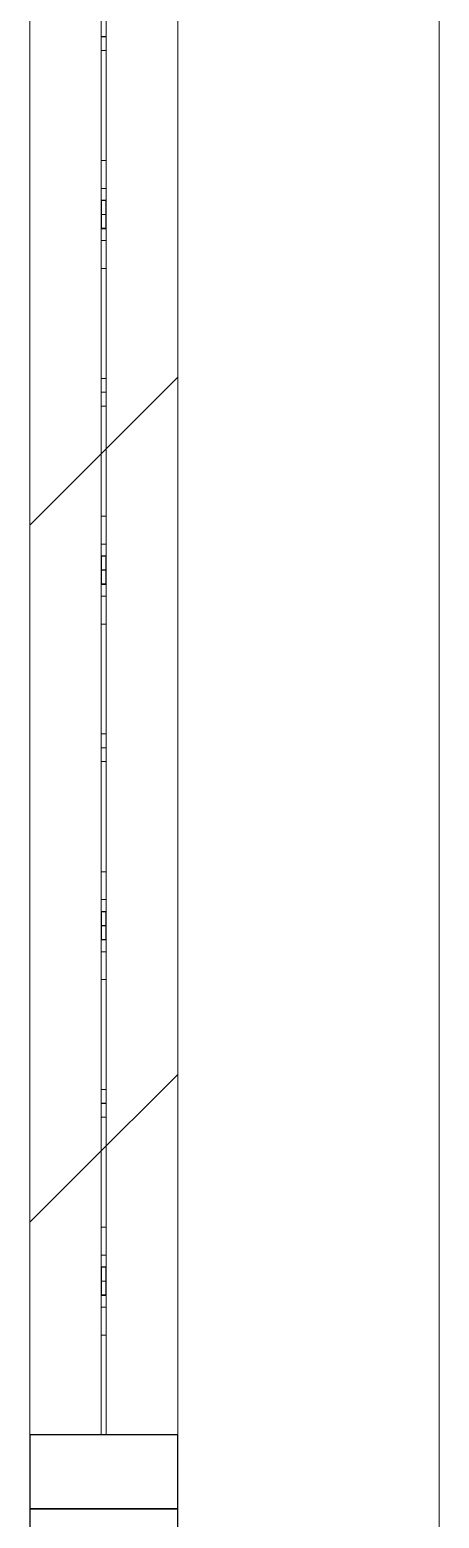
# Model space of a CAD drawing. Header units: millimetres. Extents: x -4948 to 42228, y -4856 to 69378.
# Drawn here: x -1136 to -970, y 21088 to 21692 of the extents above; entities that cross this region are included whole.
import ezdxf

# ---------------------------------------------------------------- set-up
doc = ezdxf.new("R2010")
doc.units = ezdxf.units.MM
doc.layers.add('A-FLOR', color=192, linetype='Continuous', lineweight=13)
doc.layers.add('A-GLAZ-CWMG', color=51, linetype='Continuous', lineweight=9)
pattern_1 = [(45, (0, 0), (-141.4214, 141.4214), [])]

# ---------------------------------------------------------------- blocks, each defined once
blk = doc.blocks.new('27ELB-RD-AR-0000-BIM_rvt-1-1 этаж отм_ _0_000 лотки')
at = {"layer": 'A-GLAZ-CWMG'}
h = blk.add_hatch(dxfattribs=at)
h.set_pattern_fill('FP_4', color=252, style=0, pattern_type=2)
h.set_pattern_definition(pattern_1)
h.paths.add_polyline_path([(-1076.26, 21519.1), (-1076.26, 21570.87), (-1136.26, 21570.87), (-1136.26, 21519.1), (-1084.48, 21519.1)], flags=0)
h = blk.add_hatch(dxfattribs=at)
h.set_pattern_fill('FP_3', color=252, style=0, pattern_type=2)
h.set_pattern_definition(pattern_1)
h.paths.add_polyline_path([(-1076.26, 21426.65), (-1076.26, 21519.1), (-1136.26, 21519.1), (-1136.26, 21426.65), (-1084.48, 21426.65)], flags=0)
h = blk.add_hatch(dxfattribs=at)
h.set_pattern_fill('FP_4', color=252, style=0, pattern_type=2)
h.set_pattern_definition(pattern_1)
h.paths.add_polyline_path([(-1076.26, 21230.66), (-1076.26, 21282.42), (-1136.26, 21282.42), (-1136.26, 21230.66), (-1084.48, 21230.66)], flags=0)
h = blk.add_hatch(dxfattribs=at)
h.set_pattern_fill('FP_4', color=252, style=0, pattern_type=2)
h.set_pattern_definition(pattern_1)
h.paths.add_polyline_path([(-1076.26, 21138.2), (-1076.26, 21230.66), (-1136.26, 21230.66), (-1136.26, 21138.2), (-1084.48, 21138.2)], flags=0)
at = {"layer": 'A-FLOR', "color": 252, "lineweight": 9}
blk.add_line((-970.26, 18605.6), (-970.26, 24778.6), dxfattribs=at)
at = {"layer": 'A-GLAZ-CWMG', "color": 252}
for p, q in [((-1107.26, 21692.03), (-1107.26, 21764.15)), ((-1107.26, 21692.03), (-1107.26, 21764.15)), ((-1107.26, 21692.03), (-1107.26, 21764.15)), ((-1107.26, 21692.03), (-1107.26, 21764.15)), ((-1107.26, 21692.03), (-1107.26, 21764.15)), ((-1105.26, 21764.15), (-1105.26, 21692.03)), ((-1105.26, 21764.15), (-1105.26, 21692.03)), ((-1105.26, 21764.15), (-1105.26, 21692.03)), ((-1105.26, 21764.15), (-1105.26, 21692.03)), ((-1105.26, 21764.15), (-1105.26, 21692.03)), ((-1107.26, 21689.21), (-1107.26, 21755.74)), ((-1107.26, 21689.21), (-1107.26, 21755.74)), ((-1107.26, 21689.21), (-1107.26, 21755.74)), ((-1107.26, 21689.21), (-1107.26, 21755.74)), ((-1107.26, 21689.21), (-1107.26, 21755.74)), ((-1107.26, 21689.21), (-1107.26, 21755.74)), ((-1107.26, 21689.21), (-1107.26, 21755.74)), ((-1107.26, 21689.21), (-1107.26, 21755.74)), ((-1105.26, 21755.74), (-1105.26, 21689.21)), ((-1105.26, 21755.74), (-1105.26, 21689.21)), ((-1105.26, 21755.74), (-1105.26, 21689.21)), ((-1105.26, 21755.74), (-1105.26, 21689.21)), ((-1105.26, 21755.74), (-1105.26, 21689.21)), ((-1105.26, 21755.74), (-1105.26, 21689.21)), ((-1105.26, 21755.74), (-1105.26, 21689.21)), ((-1105.26, 21755.74), (-1105.26, 21689.21)), ((-1136.26, 21663.32), (-1136.26, 21715.09)), ((-1076.26, 21663.32), (-1076.26, 21715.09)), ((-1107.26, 21622.75), (-1107.26, 21692.03)), ((-1107.26, 21619.92), (-1107.26, 21692.03)), ((-1107.26, 21619.92), (-1107.26, 21692.03)), ((-1107.26, 21619.92), (-1107.26, 21692.03)), ((-1107.26, 21619.92), (-1107.26, 21692.03)), ((-1107.26, 21619.92), (-1107.26, 21692.03)), ((-1107.26, 21619.92), (-1107.26, 21692.03)), ((-1107.26, 21619.92), (-1107.26, 21692.03)), ((-1105.26, 21689.28), (-1107.26, 21689.28)), ((-1107.26, 21689.28), (-1107.26, 21683.63)), ((-1105.26, 21689.28), (-1107.26, 21689.28)), ((-1107.26, 21689.28), (-1107.26, 21683.63)), ((-1105.26, 21689.28), (-1107.26, 21689.28)), ((-1107.26, 21689.28), (-1107.26, 21683.63)), ((-1105.26, 21689.28), (-1107.26, 21689.28)), ((-1107.26, 21689.28), (-1107.26, 21683.63)), ((-1105.26, 21689.28), (-1107.26, 21689.28)), ((-1107.26, 21689.28), (-1107.26, 21683.63)), ((-1105.26, 21689.28), (-1107.26, 21689.28)), ((-1107.26, 21689.28), (-1107.26, 21683.63)), ((-1105.26, 21689.28), (-1107.26, 21689.28)), ((-1107.26, 21689.28), (-1107.26, 21683.63)), ((-1105.26, 21689.28), (-1107.26, 21689.28)), ((-1107.26, 21689.28), (-1107.26, 21683.63)), ((-1105.26, 21689.21), (-1107.26, 21689.21)), ((-1105.26, 21689.21), (-1107.26, 21689.21)), ((-1105.26, 21689.21), (-1107.26, 21689.21)), ((-1105.26, 21689.21), (-1107.26, 21689.21)), ((-1105.26, 21689.21), (-1107.26, 21689.21)), ((-1105.26, 21689.21), (-1107.26, 21689.21)), ((-1105.26, 21689.21), (-1107.26, 21689.21)), ((-1105.26, 21689.21), (-1107.26, 21689.21)), ((-1105.26, 21692.03), (-1105.26, 21622.75)), ((-1105.26, 21692.03), (-1105.26, 21619.92)), ((-1105.26, 21692.03), (-1105.26, 21619.92)), ((-1105.26, 21692.03), (-1105.26, 21619.92)), ((-1105.26, 21692.03), (-1105.26, 21619.92)), ((-1105.26, 21692.03), (-1105.26, 21619.92)), ((-1105.26, 21692.03), (-1105.26, 21619.92)), ((-1105.26, 21692.03), (-1105.26, 21619.92)), ((-1105.26, 21683.63), (-1105.26, 21689.28)), ((-1105.26, 21683.63), (-1105.26, 21689.28)), ((-1105.26, 21683.63), (-1105.26, 21689.28)), ((-1105.26, 21683.63), (-1105.26, 21689.28)), ((-1105.26, 21683.63), (-1105.26, 21689.28)), ((-1105.26, 21683.63), (-1105.26, 21689.28)), ((-1105.26, 21683.63), (-1105.26, 21689.28)), ((-1105.26, 21683.63), (-1105.26, 21689.28)), ((-1107.26, 21683.63), (-1105.26, 21683.63)), ((-1107.26, 21617.1), (-1107.26, 21683.63)), ((-1107.26, 21683.63), (-1105.26, 21683.63)), ((-1107.26, 21617.1), (-1107.26, 21683.63)), ((-1107.26, 21683.63), (-1105.26, 21683.63)), ((-1107.26, 21617.1), (-1107.26, 21683.63)), ((-1107.26, 21683.63), (-1105.26, 21683.63)), ((-1107.26, 21617.1), (-1107.26, 21683.63)), ((-1107.26, 21683.63), (-1105.26, 21683.63)), ((-1107.26, 21617.1), (-1107.26, 21683.63)), ((-1107.26, 21683.63), (-1105.26, 21683.63)), ((-1107.26, 21617.1), (-1107.26, 21683.63)), ((-1107.26, 21683.63), (-1105.26, 21683.63)), ((-1107.26, 21617.1), (-1107.26, 21683.63)), ((-1107.26, 21683.63), (-1105.26, 21683.63)), ((-1107.26, 21617.1), (-1107.26, 21683.63)), ((-1105.26, 21683.63), (-1105.26, 21617.1)), ((-1105.26, 21683.63), (-1105.26, 21617.1)), ((-1105.26, 21683.63), (-1105.26, 21617.1)), ((-1105.26, 21683.63), (-1105.26, 21617.1)), ((-1105.26, 21683.63), (-1105.26, 21617.1)), ((-1105.26, 21683.63), (-1105.26, 21617.1)), ((-1105.26, 21683.63), (-1105.26, 21617.1)), ((-1105.26, 21683.63), (-1105.26, 21617.1)), ((-1136.26, 21570.87), (-1136.26, 21663.32)), ((-1076.26, 21570.87), (-1076.26, 21663.32)), ((-1107.26, 21619.92), (-1107.26, 21638.98)), ((-1105.26, 21638.98), (-1107.26, 21638.98)), ((-1105.26, 21638.98), (-1105.26, 21619.92)), ((-1107.26, 21627.67), (-1105.26, 21627.67)), ((-1107.26, 21622.75), (-1105.26, 21622.75)), ((-1107.26, 21622.75), (-1105.26, 21622.75)), ((-1107.26, 21622.75), (-1105.26, 21622.75)), ((-1107.26, 21622.75), (-1105.26, 21622.75)), ((-1107.26, 21622.75), (-1105.26, 21622.75)), ((-1107.26, 21622.75), (-1105.26, 21622.75)), ((-1107.26, 21622.75), (-1105.26, 21622.75)), ((-1107.26, 21622.75), (-1105.26, 21622.75)), ((-1107.26, 21547.81), (-1107.26, 21619.92)), ((-1107.26, 21547.81), (-1107.26, 21619.92)), ((-1107.26, 21547.81), (-1107.26, 21619.92)), ((-1107.26, 21547.81), (-1107.26, 21619.92)), ((-1107.26, 21547.81), (-1107.26, 21619.92)), ((-1107.26, 21547.81), (-1107.26, 21619.92)), ((-1107.26, 21547.81), (-1107.26, 21619.92)), ((-1107.26, 21547.81), (-1107.26, 21619.92)), ((-1105.26, 21619.92), (-1105.26, 21547.81)), ((-1105.26, 21619.92), (-1105.26, 21547.81)), ((-1105.26, 21619.92), (-1105.26, 21547.81)), ((-1105.26, 21619.92), (-1105.26, 21547.81)), ((-1105.26, 21619.92), (-1105.26, 21547.81)), ((-1105.26, 21619.92), (-1105.26, 21547.81)), ((-1105.26, 21619.92), (-1105.26, 21547.81)), ((-1105.26, 21619.92), (-1105.26, 21547.81)), ((-1105.26, 21617.17), (-1107.26, 21617.17)), ((-1107.26, 21617.17), (-1107.26, 21611.51)), ((-1105.26, 21617.17), (-1107.26, 21617.17)), ((-1107.26, 21617.17), (-1107.26, 21611.51)), ((-1105.26, 21617.17), (-1107.26, 21617.17)), ((-1107.26, 21617.17), (-1107.26, 21611.51)), ((-1105.26, 21617.17), (-1107.26, 21617.17)), ((-1107.26, 21617.17), (-1107.26, 21611.51)), ((-1105.26, 21617.17), (-1107.26, 21617.17)), ((-1107.26, 21617.17), (-1107.26, 21611.51)), ((-1105.26, 21617.17), (-1107.26, 21617.17)), ((-1107.26, 21617.17), (-1107.26, 21611.51)), ((-1105.26, 21617.17), (-1107.26, 21617.17)), ((-1107.26, 21617.17), (-1107.26, 21611.51)), ((-1105.26, 21617.17), (-1107.26, 21617.17)), ((-1107.26, 21617.17), (-1107.26, 21611.51)), ((-1105.26, 21617.1), (-1107.26, 21617.1)), ((-1105.26, 21617.1), (-1107.26, 21617.1)), ((-1105.26, 21617.1), (-1107.26, 21617.1)), ((-1105.26, 21617.1), (-1107.26, 21617.1)), ((-1105.26, 21617.1), (-1107.26, 21617.1)), ((-1105.26, 21617.1), (-1107.26, 21617.1)), ((-1105.26, 21617.1), (-1107.26, 21617.1)), ((-1105.26, 21617.1), (-1107.26, 21617.1)), ((-1105.26, 21617.1), (-1107.26, 21617.1)), ((-1107.26, 21617.1), (-1107.26, 21611.44)), ((-1105.26, 21611.51), (-1105.26, 21617.17)), ((-1105.26, 21611.51), (-1105.26, 21617.17)), ((-1105.26, 21611.51), (-1105.26, 21617.17)), ((-1105.26, 21611.51), (-1105.26, 21617.17)), ((-1105.26, 21611.51), (-1105.26, 21617.17)), ((-1105.26, 21611.51), (-1105.26, 21617.17)), ((-1105.26, 21611.51), (-1105.26, 21617.17)), ((-1105.26, 21611.51), (-1105.26, 21617.17)), ((-1105.26, 21611.44), (-1105.26, 21617.1)), ((-1107.26, 21611.51), (-1105.26, 21611.51)), ((-1107.26, 21544.99), (-1107.26, 21611.51)), ((-1107.26, 21611.51), (-1105.26, 21611.51)), ((-1107.26, 21544.99), (-1107.26, 21611.51)), ((-1107.26, 21611.51), (-1105.26, 21611.51)), ((-1107.26, 21544.99), (-1107.26, 21611.51)), ((-1107.26, 21611.51), (-1105.26, 21611.51)), ((-1107.26, 21544.99), (-1107.26, 21611.51)), ((-1107.26, 21611.51), (-1105.26, 21611.51)), ((-1107.26, 21544.99), (-1107.26, 21611.51)), ((-1107.26, 21611.51), (-1105.26, 21611.51)), ((-1107.26, 21544.99), (-1107.26, 21611.51)), ((-1107.26, 21611.51), (-1105.26, 21611.51)), ((-1107.26, 21544.99), (-1107.26, 21611.51)), ((-1107.26, 21611.51), (-1105.26, 21611.51)), ((-1107.26, 21544.99), (-1107.26, 21611.51)), ((-1107.26, 21611.44), (-1105.26, 21611.44)), ((-1107.26, 21595.21), (-1107.26, 21611.44)), ((-1105.26, 21611.51), (-1105.26, 21544.99)), ((-1105.26, 21611.51), (-1105.26, 21544.99)), ((-1105.26, 21611.51), (-1105.26, 21544.99)), ((-1105.26, 21611.51), (-1105.26, 21544.99)), ((-1105.26, 21611.51), (-1105.26, 21544.99)), ((-1105.26, 21611.51), (-1105.26, 21544.99)), ((-1105.26, 21611.51), (-1105.26, 21544.99)), ((-1105.26, 21611.51), (-1105.26, 21544.99)), ((-1105.26, 21611.44), (-1105.26, 21595.21)), ((-1105.26, 21606.52), (-1107.26, 21606.52)), ((-1107.26, 21595.21), (-1105.26, 21595.21)), ((-1136.26, 21519.1), (-1136.26, 21570.87)), ((-1076.26, 21519.1), (-1076.26, 21570.87)), ((-1107.26, 21550.64), (-1105.26, 21550.64)), ((-1107.26, 21550.64), (-1105.26, 21550.64)), ((-1107.26, 21550.64), (-1105.26, 21550.64)), ((-1107.26, 21550.64), (-1105.26, 21550.64)), ((-1107.26, 21550.64), (-1105.26, 21550.64)), ((-1107.26, 21550.64), (-1105.26, 21550.64)), ((-1107.26, 21550.64), (-1105.26, 21550.64)), ((-1107.26, 21550.64), (-1105.26, 21550.64)), ((-1107.26, 21478.53), (-1107.26, 21547.81)), ((-1107.26, 21475.7), (-1107.26, 21547.81)), ((-1107.26, 21475.7), (-1107.26, 21547.81)), ((-1107.26, 21475.7), (-1107.26, 21547.81)), ((-1107.26, 21475.7), (-1107.26, 21547.81)), ((-1107.26, 21475.7), (-1107.26, 21547.81)), ((-1107.26, 21475.7), (-1107.26, 21547.81)), ((-1107.26, 21475.7), (-1107.26, 21547.81)), ((-1105.26, 21547.81), (-1105.26, 21478.53)), ((-1105.26, 21547.81), (-1105.26, 21475.7)), ((-1105.26, 21547.81), (-1105.26, 21475.7)), ((-1105.26, 21547.81), (-1105.26, 21475.7)), ((-1105.26, 21547.81), (-1105.26, 21475.7)), ((-1105.26, 21547.81), (-1105.26, 21475.7)), ((-1105.26, 21547.81), (-1105.26, 21475.7)), ((-1105.26, 21547.81), (-1105.26, 21475.7)), ((-1105.26, 21545.06), (-1107.26, 21545.06)), ((-1107.26, 21545.06), (-1107.26, 21539.4)), ((-1105.26, 21545.06), (-1107.26, 21545.06)), ((-1107.26, 21545.06), (-1107.26, 21539.4)), ((-1105.26, 21545.06), (-1107.26, 21545.06)), ((-1107.26, 21545.06), (-1107.26, 21539.4)), ((-1105.26, 21545.06), (-1107.26, 21545.06)), ((-1107.26, 21545.06), (-1107.26, 21539.4)), ((-1105.26, 21545.06), (-1107.26, 21545.06)), ((-1107.26, 21545.06), (-1107.26, 21539.4)), ((-1105.26, 21545.06), (-1107.26, 21545.06)), ((-1107.26, 21545.06), (-1107.26, 21539.4)), ((-1105.26, 21545.06), (-1107.26, 21545.06)), ((-1107.26, 21545.06), (-1107.26, 21539.4)), ((-1105.26, 21545.06), (-1107.26, 21545.06)), ((-1107.26, 21545.06), (-1107.26, 21539.4)), ((-1105.26, 21544.99), (-1107.26, 21544.99)), ((-1105.26, 21544.99), (-1107.26, 21544.99)), ((-1105.26, 21544.99), (-1107.26, 21544.99)), ((-1105.26, 21544.99), (-1107.26, 21544.99)), ((-1105.26, 21544.99), (-1107.26, 21544.99)), ((-1105.26, 21544.99), (-1107.26, 21544.99)), ((-1105.26, 21544.99), (-1107.26, 21544.99)), ((-1105.26, 21544.99), (-1107.26, 21544.99)), ((-1105.26, 21539.4), (-1105.26, 21545.06)), ((-1105.26, 21539.4), (-1105.26, 21545.06)), ((-1105.26, 21539.4), (-1105.26, 21545.06)), ((-1105.26, 21539.4), (-1105.26, 21545.06)), ((-1105.26, 21539.4), (-1105.26, 21545.06)), ((-1105.26, 21539.4), (-1105.26, 21545.06)), ((-1105.26, 21539.4), (-1105.26, 21545.06)), ((-1105.26, 21539.4), (-1105.26, 21545.06)), ((-1107.26, 21539.4), (-1105.26, 21539.4)), ((-1107.26, 21472.87), (-1107.26, 21539.4)), ((-1107.26, 21539.4), (-1105.26, 21539.4)), ((-1107.26, 21472.87), (-1107.26, 21539.4)), ((-1107.26, 21539.4), (-1105.26, 21539.4)), ((-1107.26, 21472.87), (-1107.26, 21539.4)), ((-1107.26, 21539.4), (-1105.26, 21539.4)), ((-1107.26, 21472.87), (-1107.26, 21539.4)), ((-1107.26, 21539.4), (-1105.26, 21539.4)), ((-1107.26, 21472.87), (-1107.26, 21539.4)), ((-1107.26, 21539.4), (-1105.26, 21539.4)), ((-1107.26, 21472.87), (-1107.26, 21539.4)), ((-1107.26, 21539.4), (-1105.26, 21539.4)), ((-1107.26, 21472.87), (-1107.26, 21539.4)), ((-1107.26, 21539.4), (-1105.26, 21539.4)), ((-1107.26, 21472.87), (-1107.26, 21539.4)), ((-1105.26, 21539.4), (-1105.26, 21472.87)), ((-1105.26, 21539.4), (-1105.26, 21472.87)), ((-1105.26, 21539.4), (-1105.26, 21472.87)), ((-1105.26, 21539.4), (-1105.26, 21472.87)), ((-1105.26, 21539.4), (-1105.26, 21472.87)), ((-1105.26, 21539.4), (-1105.26, 21472.87)), ((-1105.26, 21539.4), (-1105.26, 21472.87)), ((-1105.26, 21539.4), (-1105.26, 21472.87)), ((-1136.26, 21426.65), (-1136.26, 21519.1)), ((-1076.26, 21426.65), (-1076.26, 21519.1)), ((-1107.26, 21475.7), (-1107.26, 21494.76)), ((-1105.26, 21494.76), (-1107.26, 21494.76)), ((-1105.26, 21494.76), (-1105.26, 21475.7)), ((-1107.26, 21483.45), (-1105.26, 21483.45)), ((-1107.26, 21478.53), (-1105.26, 21478.53)), ((-1107.26, 21478.53), (-1105.26, 21478.53)), ((-1107.26, 21478.53), (-1105.26, 21478.53)), ((-1107.26, 21478.53), (-1105.26, 21478.53)), ((-1107.26, 21478.53), (-1105.26, 21478.53)), ((-1107.26, 21478.53), (-1105.26, 21478.53)), ((-1107.26, 21478.53), (-1105.26, 21478.53)), ((-1107.26, 21478.53), (-1105.26, 21478.53)), ((-1107.26, 21403.59), (-1107.26, 21475.7)), ((-1107.26, 21403.59), (-1107.26, 21475.7)), ((-1107.26, 21403.59), (-1107.26, 21475.7)), ((-1107.26, 21403.59), (-1107.26, 21475.7)), ((-1107.26, 21403.59), (-1107.26, 21475.7)), ((-1107.26, 21403.59), (-1107.26, 21475.7)), ((-1107.26, 21403.59), (-1107.26, 21475.7)), ((-1107.26, 21403.59), (-1107.26, 21475.7)), ((-1105.26, 21475.7), (-1105.26, 21403.59)), ((-1105.26, 21475.7), (-1105.26, 21403.59)), ((-1105.26, 21475.7), (-1105.26, 21403.59)), ((-1105.26, 21475.7), (-1105.26, 21403.59)), ((-1105.26, 21475.7), (-1105.26, 21403.59)), ((-1105.26, 21475.7), (-1105.26, 21403.59)), ((-1105.26, 21475.7), (-1105.26, 21403.59)), ((-1105.26, 21475.7), (-1105.26, 21403.59)), ((-1105.26, 21472.95), (-1107.26, 21472.95)), ((-1107.26, 21472.95), (-1107.26, 21467.29)), ((-1105.26, 21472.95), (-1107.26, 21472.95)), ((-1107.26, 21472.95), (-1107.26, 21467.29)), ((-1105.26, 21472.95), (-1107.26, 21472.95)), ((-1107.26, 21472.95), (-1107.26, 21467.29)), ((-1105.26, 21472.95), (-1107.26, 21472.95)), ((-1107.26, 21472.95), (-1107.26, 21467.29)), ((-1105.26, 21472.95), (-1107.26, 21472.95)), ((-1107.26, 21472.95), (-1107.26, 21467.29)), ((-1105.26, 21472.95), (-1107.26, 21472.95)), ((-1107.26, 21472.95), (-1107.26, 21467.29)), ((-1105.26, 21472.95), (-1107.26, 21472.95)), ((-1107.26, 21472.95), (-1107.26, 21467.29)), ((-1105.26, 21472.95), (-1107.26, 21472.95)), ((-1107.26, 21472.95), (-1107.26, 21467.29)), ((-1105.26, 21472.87), (-1107.26, 21472.87)), ((-1105.26, 21472.87), (-1107.26, 21472.87)), ((-1105.26, 21472.87), (-1107.26, 21472.87)), ((-1105.26, 21472.87), (-1107.26, 21472.87)), ((-1105.26, 21472.87), (-1107.26, 21472.87)), ((-1105.26, 21472.87), (-1107.26, 21472.87)), ((-1105.26, 21472.87), (-1107.26, 21472.87)), ((-1105.26, 21472.87), (-1107.26, 21472.87)), ((-1105.26, 21472.87), (-1107.26, 21472.87)), ((-1107.26, 21472.87), (-1107.26, 21467.22)), ((-1105.26, 21467.29), (-1105.26, 21472.95)), ((-1105.26, 21467.29), (-1105.26, 21472.95)), ((-1105.26, 21467.29), (-1105.26, 21472.95)), ((-1105.26, 21467.29), (-1105.26, 21472.95)), ((-1105.26, 21467.29), (-1105.26, 21472.95)), ((-1105.26, 21467.29), (-1105.26, 21472.95)), ((-1105.26, 21467.29), (-1105.26, 21472.95)), ((-1105.26, 21467.29), (-1105.26, 21472.95)), ((-1105.26, 21467.22), (-1105.26, 21472.87)), ((-1107.26, 21467.29), (-1105.26, 21467.29)), ((-1107.26, 21400.76), (-1107.26, 21467.29)), ((-1107.26, 21467.29), (-1105.26, 21467.29)), ((-1107.26, 21400.76), (-1107.26, 21467.29)), ((-1107.26, 21467.29), (-1105.26, 21467.29)), ((-1107.26, 21400.76), (-1107.26, 21467.29)), ((-1107.26, 21467.29), (-1105.26, 21467.29)), ((-1107.26, 21400.76), (-1107.26, 21467.29)), ((-1107.26, 21467.29), (-1105.26, 21467.29)), ((-1107.26, 21400.76), (-1107.26, 21467.29)), ((-1107.26, 21467.29), (-1105.26, 21467.29)), ((-1107.26, 21400.76), (-1107.26, 21467.29)), ((-1107.26, 21467.29), (-1105.26, 21467.29)), ((-1107.26, 21400.76), (-1107.26, 21467.29)), ((-1107.26, 21467.29), (-1105.26, 21467.29)), ((-1107.26, 21400.76), (-1107.26, 21467.29)), ((-1107.26, 21467.22), (-1105.26, 21467.22)), ((-1107.26, 21450.99), (-1107.26, 21467.22)), ((-1105.26, 21467.29), (-1105.26, 21400.76)), ((-1105.26, 21467.29), (-1105.26, 21400.76)), ((-1105.26, 21467.29), (-1105.26, 21400.76)), ((-1105.26, 21467.29), (-1105.26, 21400.76)), ((-1105.26, 21467.29), (-1105.26, 21400.76)), ((-1105.26, 21467.29), (-1105.26, 21400.76)), ((-1105.26, 21467.29), (-1105.26, 21400.76)), ((-1105.26, 21467.29), (-1105.26, 21400.76)), ((-1105.26, 21467.22), (-1105.26, 21450.99)), ((-1105.26, 21462.3), (-1107.26, 21462.3)), ((-1107.26, 21450.99), (-1105.26, 21450.99)), ((-1136.26, 21374.88), (-1136.26, 21426.65)), ((-1076.26, 21374.88), (-1076.26, 21426.65)), ((-1107.26, 21406.42), (-1105.26, 21406.42)), ((-1107.26, 21406.42), (-1105.26, 21406.42)), ((-1107.26, 21406.42), (-1105.26, 21406.42)), ((-1107.26, 21406.42), (-1105.26, 21406.42)), ((-1107.26, 21406.42), (-1105.26, 21406.42)), ((-1107.26, 21406.42), (-1105.26, 21406.42)), ((-1107.26, 21406.42), (-1105.26, 21406.42)), ((-1107.26, 21406.42), (-1105.26, 21406.42)), ((-1107.26, 21334.31), (-1107.26, 21403.59)), ((-1107.26, 21331.48), (-1107.26, 21403.59)), ((-1107.26, 21331.48), (-1107.26, 21403.59)), ((-1107.26, 21331.48), (-1107.26, 21403.59)), ((-1107.26, 21331.48), (-1107.26, 21403.59)), ((-1107.26, 21331.48), (-1107.26, 21403.59)), ((-1107.26, 21331.48), (-1107.26, 21403.59)), ((-1107.26, 21331.48), (-1107.26, 21403.59)), ((-1105.26, 21403.59), (-1105.26, 21334.31)), ((-1105.26, 21403.59), (-1105.26, 21331.48)), ((-1105.26, 21403.59), (-1105.26, 21331.48)), ((-1105.26, 21403.59), (-1105.26, 21331.48)), ((-1105.26, 21403.59), (-1105.26, 21331.48)), ((-1105.26, 21403.59), (-1105.26, 21331.48)), ((-1105.26, 21403.59), (-1105.26, 21331.48)), ((-1105.26, 21403.59), (-1105.26, 21331.48)), ((-1105.26, 21400.84), (-1107.26, 21400.84)), ((-1107.26, 21400.84), (-1107.26, 21395.18)), ((-1105.26, 21400.84), (-1107.26, 21400.84)), ((-1107.26, 21400.84), (-1107.26, 21395.18)), ((-1105.26, 21400.84), (-1107.26, 21400.84)), ((-1107.26, 21400.84), (-1107.26, 21395.18)), ((-1105.26, 21400.84), (-1107.26, 21400.84)), ((-1107.26, 21400.84), (-1107.26, 21395.18)), ((-1105.26, 21400.84), (-1107.26, 21400.84)), ((-1107.26, 21400.84), (-1107.26, 21395.18)), ((-1105.26, 21400.84), (-1107.26, 21400.84)), ((-1107.26, 21400.84), (-1107.26, 21395.18)), ((-1105.26, 21400.84), (-1107.26, 21400.84)), ((-1107.26, 21400.84), (-1107.26, 21395.18)), ((-1105.26, 21400.84), (-1107.26, 21400.84)), ((-1107.26, 21400.84), (-1107.26, 21395.18)), ((-1105.26, 21400.76), (-1107.26, 21400.76)), ((-1105.26, 21400.76), (-1107.26, 21400.76)), ((-1105.26, 21400.76), (-1107.26, 21400.76)), ((-1105.26, 21400.76), (-1107.26, 21400.76)), ((-1105.26, 21400.76), (-1107.26, 21400.76)), ((-1105.26, 21400.76), (-1107.26, 21400.76)), ((-1105.26, 21400.76), (-1107.26, 21400.76)), ((-1105.26, 21400.76), (-1107.26, 21400.76)), ((-1105.26, 21395.18), (-1105.26, 21400.84)), ((-1105.26, 21395.18), (-1105.26, 21400.84)), ((-1105.26, 21395.18), (-1105.26, 21400.84)), ((-1105.26, 21395.18), (-1105.26, 21400.84)), ((-1105.26, 21395.18), (-1105.26, 21400.84)), ((-1105.26, 21395.18), (-1105.26, 21400.84)), ((-1105.26, 21395.18), (-1105.26, 21400.84)), ((-1105.26, 21395.18), (-1105.26, 21400.84)), ((-1107.26, 21395.18), (-1105.26, 21395.18)), ((-1107.26, 21328.65), (-1107.26, 21395.18)), ((-1107.26, 21395.18), (-1105.26, 21395.18)), ((-1107.26, 21328.65), (-1107.26, 21395.18)), ((-1107.26, 21395.18), (-1105.26, 21395.18)), ((-1107.26, 21328.65), (-1107.26, 21395.18)), ((-1107.26, 21395.18), (-1105.26, 21395.18)), ((-1107.26, 21328.65), (-1107.26, 21395.18)), ((-1107.26, 21395.18), (-1105.26, 21395.18)), ((-1107.26, 21328.65), (-1107.26, 21395.18)), ((-1107.26, 21395.18), (-1105.26, 21395.18)), ((-1107.26, 21328.65), (-1107.26, 21395.18)), ((-1107.26, 21395.18), (-1105.26, 21395.18)), ((-1107.26, 21328.65), (-1107.26, 21395.18)), ((-1107.26, 21395.18), (-1105.26, 21395.18)), ((-1107.26, 21328.65), (-1107.26, 21395.18)), ((-1105.26, 21395.18), (-1105.26, 21328.65)), ((-1105.26, 21395.18), (-1105.26, 21328.65)), ((-1105.26, 21395.18), (-1105.26, 21328.65)), ((-1105.26, 21395.18), (-1105.26, 21328.65)), ((-1105.26, 21395.18), (-1105.26, 21328.65)), ((-1105.26, 21395.18), (-1105.26, 21328.65)), ((-1105.26, 21395.18), (-1105.26, 21328.65)), ((-1105.26, 21395.18), (-1105.26, 21328.65)), ((-1136.26, 21282.42), (-1136.26, 21374.88)), ((-1076.26, 21282.42), (-1076.26, 21374.88)), ((-1107.26, 21331.48), (-1107.26, 21350.54)), ((-1105.26, 21350.54), (-1107.26, 21350.54)), ((-1105.26, 21350.54), (-1105.26, 21331.48)), ((-1107.26, 21339.22), (-1105.26, 21339.22)), ((-1107.26, 21334.31), (-1105.26, 21334.31)), ((-1107.26, 21334.31), (-1105.26, 21334.31)), ((-1107.26, 21334.31), (-1105.26, 21334.31)), ((-1107.26, 21334.31), (-1105.26, 21334.31)), ((-1107.26, 21334.31), (-1105.26, 21334.31)), ((-1107.26, 21334.31), (-1105.26, 21334.31)), ((-1107.26, 21334.31), (-1105.26, 21334.31)), ((-1107.26, 21334.31), (-1105.26, 21334.31)), ((-1107.26, 21259.37), (-1107.26, 21331.48)), ((-1107.26, 21259.37), (-1107.26, 21331.48)), ((-1107.26, 21259.37), (-1107.26, 21331.48)), ((-1107.26, 21259.37), (-1107.26, 21331.48)), ((-1107.26, 21259.37), (-1107.26, 21331.48)), ((-1107.26, 21259.37), (-1107.26, 21331.48)), ((-1107.26, 21259.37), (-1107.26, 21331.48)), ((-1107.26, 21259.37), (-1107.26, 21331.48)), ((-1105.26, 21331.48), (-1105.26, 21259.37)), ((-1105.26, 21331.48), (-1105.26, 21259.37)), ((-1105.26, 21331.48), (-1105.26, 21259.37)), ((-1105.26, 21331.48), (-1105.26, 21259.37)), ((-1105.26, 21331.48), (-1105.26, 21259.37)), ((-1105.26, 21331.48), (-1105.26, 21259.37)), ((-1105.26, 21331.48), (-1105.26, 21259.37)), ((-1105.26, 21331.48), (-1105.26, 21259.37)), ((-1105.26, 21328.73), (-1107.26, 21328.73)), ((-1107.26, 21328.73), (-1107.26, 21323.07)), ((-1105.26, 21328.73), (-1107.26, 21328.73)), ((-1107.26, 21328.73), (-1107.26, 21323.07)), ((-1105.26, 21328.73), (-1107.26, 21328.73)), ((-1107.26, 21328.73), (-1107.26, 21323.07)), ((-1105.26, 21328.73), (-1107.26, 21328.73)), ((-1107.26, 21328.73), (-1107.26, 21323.07)), ((-1105.26, 21328.73), (-1107.26, 21328.73)), ((-1107.26, 21328.73), (-1107.26, 21323.07)), ((-1105.26, 21328.73), (-1107.26, 21328.73)), ((-1107.26, 21328.73), (-1107.26, 21323.07)), ((-1105.26, 21328.73), (-1107.26, 21328.73)), ((-1107.26, 21328.73), (-1107.26, 21323.07)), ((-1105.26, 21328.73), (-1107.26, 21328.73)), ((-1107.26, 21328.73), (-1107.26, 21323.07)), ((-1105.26, 21328.65), (-1107.26, 21328.65)), ((-1105.26, 21328.65), (-1107.26, 21328.65)), ((-1105.26, 21328.65), (-1107.26, 21328.65)), ((-1105.26, 21328.65), (-1107.26, 21328.65)), ((-1105.26, 21328.65), (-1107.26, 21328.65)), ((-1105.26, 21328.65), (-1107.26, 21328.65)), ((-1105.26, 21328.65), (-1107.26, 21328.65)), ((-1105.26, 21328.65), (-1107.26, 21328.65)), ((-1105.26, 21328.65), (-1107.26, 21328.65)), ((-1107.26, 21328.65), (-1107.26, 21323)), ((-1105.26, 21323.07), (-1105.26, 21328.73)), ((-1105.26, 21323.07), (-1105.26, 21328.73)), ((-1105.26, 21323.07), (-1105.26, 21328.73)), ((-1105.26, 21323.07), (-1105.26, 21328.73)), ((-1105.26, 21323.07), (-1105.26, 21328.73)), ((-1105.26, 21323.07), (-1105.26, 21328.73)), ((-1105.26, 21323.07), (-1105.26, 21328.73)), ((-1105.26, 21323.07), (-1105.26, 21328.73)), ((-1105.26, 21323), (-1105.26, 21328.65)), ((-1107.26, 21323.07), (-1105.26, 21323.07)), ((-1107.26, 21256.54), (-1107.26, 21323.07)), ((-1107.26, 21323.07), (-1105.26, 21323.07)), ((-1107.26, 21256.54), (-1107.26, 21323.07)), ((-1107.26, 21323.07), (-1105.26, 21323.07)), ((-1107.26, 21256.54), (-1107.26, 21323.07)), ((-1107.26, 21323.07), (-1105.26, 21323.07)), ((-1107.26, 21256.54), (-1107.26, 21323.07)), ((-1107.26, 21323.07), (-1105.26, 21323.07)), ((-1107.26, 21256.54), (-1107.26, 21323.07)), ((-1107.26, 21323.07), (-1105.26, 21323.07)), ((-1107.26, 21256.54), (-1107.26, 21323.07)), ((-1107.26, 21323.07), (-1105.26, 21323.07)), ((-1107.26, 21256.54), (-1107.26, 21323.07)), ((-1107.26, 21323.07), (-1105.26, 21323.07)), ((-1107.26, 21256.54), (-1107.26, 21323.07)), ((-1107.26, 21323), (-1105.26, 21323)), ((-1107.26, 21306.77), (-1107.26, 21323)), ((-1105.26, 21318.08), (-1107.26, 21318.08)), ((-1105.26, 21323.07), (-1105.26, 21256.54)), ((-1105.26, 21323.07), (-1105.26, 21256.54)), ((-1105.26, 21323.07), (-1105.26, 21256.54)), ((-1105.26, 21323.07), (-1105.26, 21256.54)), ((-1105.26, 21323.07), (-1105.26, 21256.54)), ((-1105.26, 21323.07), (-1105.26, 21256.54)), ((-1105.26, 21323.07), (-1105.26, 21256.54)), ((-1105.26, 21323.07), (-1105.26, 21256.54)), ((-1105.26, 21323), (-1105.26, 21306.77)), ((-1107.26, 21306.77), (-1105.26, 21306.77)), ((-1136.26, 21230.66), (-1136.26, 21282.42)), ((-1076.26, 21230.66), (-1076.26, 21282.42)), ((-1107.26, 21262.2), (-1105.26, 21262.2)), ((-1107.26, 21262.2), (-1105.26, 21262.2)), ((-1107.26, 21262.2), (-1105.26, 21262.2)), ((-1107.26, 21262.2), (-1105.26, 21262.2)), ((-1107.26, 21262.2), (-1105.26, 21262.2)), ((-1107.26, 21262.2), (-1105.26, 21262.2)), ((-1107.26, 21262.2), (-1105.26, 21262.2)), ((-1107.26, 21262.2), (-1105.26, 21262.2)), ((-1107.26, 21190.09), (-1107.26, 21259.37)), ((-1107.26, 21187.26), (-1107.26, 21259.37)), ((-1107.26, 21187.26), (-1107.26, 21259.37)), ((-1107.26, 21187.26), (-1107.26, 21259.37)), ((-1107.26, 21187.26), (-1107.26, 21259.37)), ((-1107.26, 21187.26), (-1107.26, 21259.37)), ((-1107.26, 21187.26), (-1107.26, 21259.37)), ((-1107.26, 21187.26), (-1107.26, 21259.37)), ((-1105.26, 21259.37), (-1105.26, 21190.09)), ((-1105.26, 21259.37), (-1105.26, 21187.26)), ((-1105.26, 21259.37), (-1105.26, 21187.26)), ((-1105.26, 21259.37), (-1105.26, 21187.26)), ((-1105.26, 21259.37), (-1105.26, 21187.26)), ((-1105.26, 21259.37), (-1105.26, 21187.26)), ((-1105.26, 21259.37), (-1105.26, 21187.26)), ((-1105.26, 21259.37), (-1105.26, 21187.26)), ((-1105.26, 21256.62), (-1107.26, 21256.62)), ((-1107.26, 21256.62), (-1107.26, 21250.96)), ((-1105.26, 21256.62), (-1107.26, 21256.62)), ((-1107.26, 21256.62), (-1107.26, 21250.96)), ((-1105.26, 21256.62), (-1107.26, 21256.62)), ((-1107.26, 21256.62), (-1107.26, 21250.96)), ((-1105.26, 21256.62), (-1107.26, 21256.62)), ((-1107.26, 21256.62), (-1107.26, 21250.96)), ((-1105.26, 21256.62), (-1107.26, 21256.62)), ((-1107.26, 21256.62), (-1107.26, 21250.96)), ((-1105.26, 21256.62), (-1107.26, 21256.62)), ((-1107.26, 21256.62), (-1107.26, 21250.96)), ((-1105.26, 21256.62), (-1107.26, 21256.62)), ((-1107.26, 21256.62), (-1107.26, 21250.96)), ((-1105.26, 21256.62), (-1107.26, 21256.62)), ((-1107.26, 21256.62), (-1107.26, 21250.96)), ((-1105.26, 21256.54), (-1107.26, 21256.54)), ((-1105.26, 21256.54), (-1107.26, 21256.54)), ((-1105.26, 21256.54), (-1107.26, 21256.54)), ((-1105.26, 21256.54), (-1107.26, 21256.54)), ((-1105.26, 21256.54), (-1107.26, 21256.54)), ((-1105.26, 21256.54), (-1107.26, 21256.54)), ((-1105.26, 21256.54), (-1107.26, 21256.54)), ((-1105.26, 21256.54), (-1107.26, 21256.54)), ((-1105.26, 21250.96), (-1105.26, 21256.62)), ((-1105.26, 21250.96), (-1105.26, 21256.62)), ((-1105.26, 21250.96), (-1105.26, 21256.62)), ((-1105.26, 21250.96), (-1105.26, 21256.62)), ((-1105.26, 21250.96), (-1105.26, 21256.62)), ((-1105.26, 21250.96), (-1105.26, 21256.62)), ((-1105.26, 21250.96), (-1105.26, 21256.62)), ((-1105.26, 21250.96), (-1105.26, 21256.62)), ((-1107.26, 21250.96), (-1105.26, 21250.96)), ((-1107.26, 21184.43), (-1107.26, 21250.96)), ((-1107.26, 21250.96), (-1105.26, 21250.96)), ((-1107.26, 21184.43), (-1107.26, 21250.96)), ((-1107.26, 21250.96), (-1105.26, 21250.96)), ((-1107.26, 21184.43), (-1107.26, 21250.96)), ((-1107.26, 21250.96), (-1105.26, 21250.96)), ((-1107.26, 21184.43), (-1107.26, 21250.96)), ((-1107.26, 21250.96), (-1105.26, 21250.96)), ((-1107.26, 21184.43), (-1107.26, 21250.96)), ((-1107.26, 21250.96), (-1105.26, 21250.96)), ((-1107.26, 21184.43), (-1107.26, 21250.96)), ((-1107.26, 21250.96), (-1105.26, 21250.96)), ((-1107.26, 21184.43), (-1107.26, 21250.96)), ((-1107.26, 21250.96), (-1105.26, 21250.96)), ((-1107.26, 21184.43), (-1107.26, 21250.96)), ((-1105.26, 21250.96), (-1105.26, 21184.43)), ((-1105.26, 21250.96), (-1105.26, 21184.43)), ((-1105.26, 21250.96), (-1105.26, 21184.43)), ((-1105.26, 21250.96), (-1105.26, 21184.43)), ((-1105.26, 21250.96), (-1105.26, 21184.43)), ((-1105.26, 21250.96), (-1105.26, 21184.43)), ((-1105.26, 21250.96), (-1105.26, 21184.43)), ((-1105.26, 21250.96), (-1105.26, 21184.43)), ((-1136.26, 21138.2), (-1136.26, 21230.66)), ((-1076.26, 21138.2), (-1076.26, 21230.66)), ((-1107.26, 21187.26), (-1107.26, 21206.32)), ((-1105.26, 21206.32), (-1107.26, 21206.32)), ((-1105.26, 21206.32), (-1105.26, 21187.26)), ((-1107.26, 21195), (-1105.26, 21195)), ((-1107.26, 21190.09), (-1105.26, 21190.09)), ((-1107.26, 21190.09), (-1105.26, 21190.09)), ((-1107.26, 21190.09), (-1105.26, 21190.09)), ((-1107.26, 21190.09), (-1105.26, 21190.09)), ((-1107.26, 21190.09), (-1105.26, 21190.09)), ((-1107.26, 21190.09), (-1105.26, 21190.09)), ((-1107.26, 21190.09), (-1105.26, 21190.09)), ((-1107.26, 21190.09), (-1105.26, 21190.09)), ((-1107.26, 21122.1), (-1107.26, 21187.26)), ((-1107.26, 21122.1), (-1107.26, 21187.26)), ((-1107.26, 21122.1), (-1107.26, 21187.26)), ((-1107.26, 21122.1), (-1107.26, 21187.26)), ((-1107.26, 21122.1), (-1107.26, 21187.26)), ((-1107.26, 21122.1), (-1107.26, 21187.26)), ((-1107.26, 21122.1), (-1107.26, 21187.26)), ((-1107.26, 21122.1), (-1107.26, 21187.26)), ((-1105.26, 21187.26), (-1105.26, 21122.1)), ((-1105.26, 21187.26), (-1105.26, 21122.1)), ((-1105.26, 21187.26), (-1105.26, 21122.1)), ((-1105.26, 21187.26), (-1105.26, 21122.1)), ((-1105.26, 21187.26), (-1105.26, 21122.1)), ((-1105.26, 21187.26), (-1105.26, 21122.1)), ((-1105.26, 21187.26), (-1105.26, 21122.1)), ((-1105.26, 21187.26), (-1105.26, 21122.1)), ((-1105.26, 21184.51), (-1107.26, 21184.51)), ((-1107.26, 21184.51), (-1107.26, 21178.85)), ((-1105.26, 21184.51), (-1107.26, 21184.51)), ((-1107.26, 21184.51), (-1107.26, 21178.85)), ((-1105.26, 21184.51), (-1107.26, 21184.51)), ((-1107.26, 21184.51), (-1107.26, 21178.85)), ((-1105.26, 21184.51), (-1107.26, 21184.51)), ((-1107.26, 21184.51), (-1107.26, 21178.85)), ((-1105.26, 21184.51), (-1107.26, 21184.51)), ((-1107.26, 21184.51), (-1107.26, 21178.85)), ((-1105.26, 21184.51), (-1107.26, 21184.51)), ((-1107.26, 21184.51), (-1107.26, 21178.85)), ((-1105.26, 21184.51), (-1107.26, 21184.51)), ((-1107.26, 21184.51), (-1107.26, 21178.85)), ((-1105.26, 21184.51), (-1107.26, 21184.51)), ((-1107.26, 21184.51), (-1107.26, 21178.85)), ((-1105.26, 21184.43), (-1107.26, 21184.43)), ((-1105.26, 21184.43), (-1107.26, 21184.43)), ((-1105.26, 21184.43), (-1107.26, 21184.43)), ((-1105.26, 21184.43), (-1107.26, 21184.43)), ((-1105.26, 21184.43), (-1107.26, 21184.43)), ((-1105.26, 21184.43), (-1107.26, 21184.43)), ((-1105.26, 21184.43), (-1107.26, 21184.43)), ((-1105.26, 21184.43), (-1107.26, 21184.43)), ((-1105.26, 21184.43), (-1107.26, 21184.43)), ((-1107.26, 21184.43), (-1107.26, 21178.77)), ((-1105.26, 21178.85), (-1105.26, 21184.51)), ((-1105.26, 21178.85), (-1105.26, 21184.51)), ((-1105.26, 21178.85), (-1105.26, 21184.51)), ((-1105.26, 21178.85), (-1105.26, 21184.51)), ((-1105.26, 21178.85), (-1105.26, 21184.51)), ((-1105.26, 21178.85), (-1105.26, 21184.51)), ((-1105.26, 21178.85), (-1105.26, 21184.51)), ((-1105.26, 21178.85), (-1105.26, 21184.51)), ((-1105.26, 21178.77), (-1105.26, 21184.43)), ((-1107.26, 21178.85), (-1105.26, 21178.85)), ((-1107.26, 21122.1), (-1107.26, 21178.85)), ((-1107.26, 21178.85), (-1105.26, 21178.85)), ((-1107.26, 21122.1), (-1107.26, 21178.85)), ((-1107.26, 21178.85), (-1105.26, 21178.85)), ((-1107.26, 21122.1), (-1107.26, 21178.85)), ((-1107.26, 21178.85), (-1105.26, 21178.85)), ((-1107.26, 21122.1), (-1107.26, 21178.85)), ((-1107.26, 21178.85), (-1105.26, 21178.85)), ((-1107.26, 21122.1), (-1107.26, 21178.85)), ((-1107.26, 21178.85), (-1105.26, 21178.85)), ((-1107.26, 21122.1), (-1107.26, 21178.85)), ((-1107.26, 21178.85), (-1105.26, 21178.85)), ((-1107.26, 21122.1), (-1107.26, 21178.85)), ((-1107.26, 21178.85), (-1105.26, 21178.85)), ((-1107.26, 21122.1), (-1107.26, 21178.85)), ((-1107.26, 21178.77), (-1105.26, 21178.77)), ((-1107.26, 21162.55), (-1107.26, 21178.77)), ((-1105.26, 21173.86), (-1107.26, 21173.86)), ((-1105.26, 21178.85), (-1105.26, 21122.1)), ((-1105.26, 21178.85), (-1105.26, 21122.1)), ((-1105.26, 21178.85), (-1105.26, 21122.1)), ((-1105.26, 21178.85), (-1105.26, 21122.1)), ((-1105.26, 21178.85), (-1105.26, 21122.1)), ((-1105.26, 21178.85), (-1105.26, 21122.1)), ((-1105.26, 21178.85), (-1105.26, 21122.1)), ((-1105.26, 21178.85), (-1105.26, 21122.1)), ((-1105.26, 21178.77), (-1105.26, 21162.55)), ((-1107.26, 21162.55), (-1105.26, 21162.55)), ((-1136.26, 21122.1), (-1136.26, 21138.2)), ((-1076.26, 21122.1), (-1076.26, 21138.2))]:
    blk.add_line(p, q, dxfattribs=at)
at = {"layer": 'A-GLAZ-CWMG', "color": 252, "lineweight": 25}
for p, q in [((-1105.26, 21622.75), (-1107.26, 21622.75)), ((-1107.26, 21622.75), (-1107.26, 21617.1)), ((-1105.26, 21617.1), (-1105.26, 21622.75)), ((-1107.26, 21617.1), (-1107.26, 21611.44)), ((-1105.26, 21611.44), (-1105.26, 21617.1)), ((-1107.26, 21611.44), (-1105.26, 21611.44)), ((-1105.26, 21478.53), (-1107.26, 21478.53)), ((-1107.26, 21478.53), (-1107.26, 21472.87)), ((-1105.26, 21472.87), (-1105.26, 21478.53)), ((-1107.26, 21472.87), (-1107.26, 21467.22)), ((-1105.26, 21467.22), (-1105.26, 21472.87)), ((-1107.26, 21467.22), (-1105.26, 21467.22)), ((-1105.26, 21334.31), (-1107.26, 21334.31)), ((-1107.26, 21334.31), (-1107.26, 21328.65)), ((-1105.26, 21328.65), (-1105.26, 21334.31)), ((-1107.26, 21328.65), (-1107.26, 21323)), ((-1105.26, 21323), (-1105.26, 21328.65)), ((-1107.26, 21323), (-1105.26, 21323)), ((-1105.26, 21190.09), (-1107.26, 21190.09)), ((-1107.26, 21190.09), (-1107.26, 21184.43)), ((-1105.26, 21184.43), (-1105.26, 21190.09)), ((-1107.26, 21184.43), (-1107.26, 21178.77)), ((-1105.26, 21178.77), (-1105.26, 21184.43)), ((-1107.26, 21178.77), (-1105.26, 21178.77)), ((-1136.26, 21092.1), (-1136.26, 21062.1)), ((-1076.26, 21092.1), (-1136.26, 21092.1)), ((-1076.26, 21062.1), (-1076.26, 21092.1))]:
    blk.add_line(p, q, dxfattribs=at)
at = {"layer": 'A-GLAZ-CWMG', "color": 252, "lineweight": 25, "extrusion": (0, 0, -1)}
for p, q in [((-1136.26, 21122.1), (-1136.26, 21092.1)), ((-1076.26, 21122.1), (-1136.26, 21122.1)), ((-1076.26, 21092.1), (-1076.26, 21122.1)), ((-1136.26, 21092.1), (-1076.26, 21092.1))]:
    blk.add_line(p, q, dxfattribs=at)

msp = doc.modelspace()

# ---------------------------------------------------------------- block references
at = {"lineweight": 5}
msp.add_blockref('27ELB-RD-AR-0000-BIM_rvt-1-1 этаж отм_ _0_000 лотки', (0, 0), dxfattribs=at)

doc.saveas('drawing.dxf')
